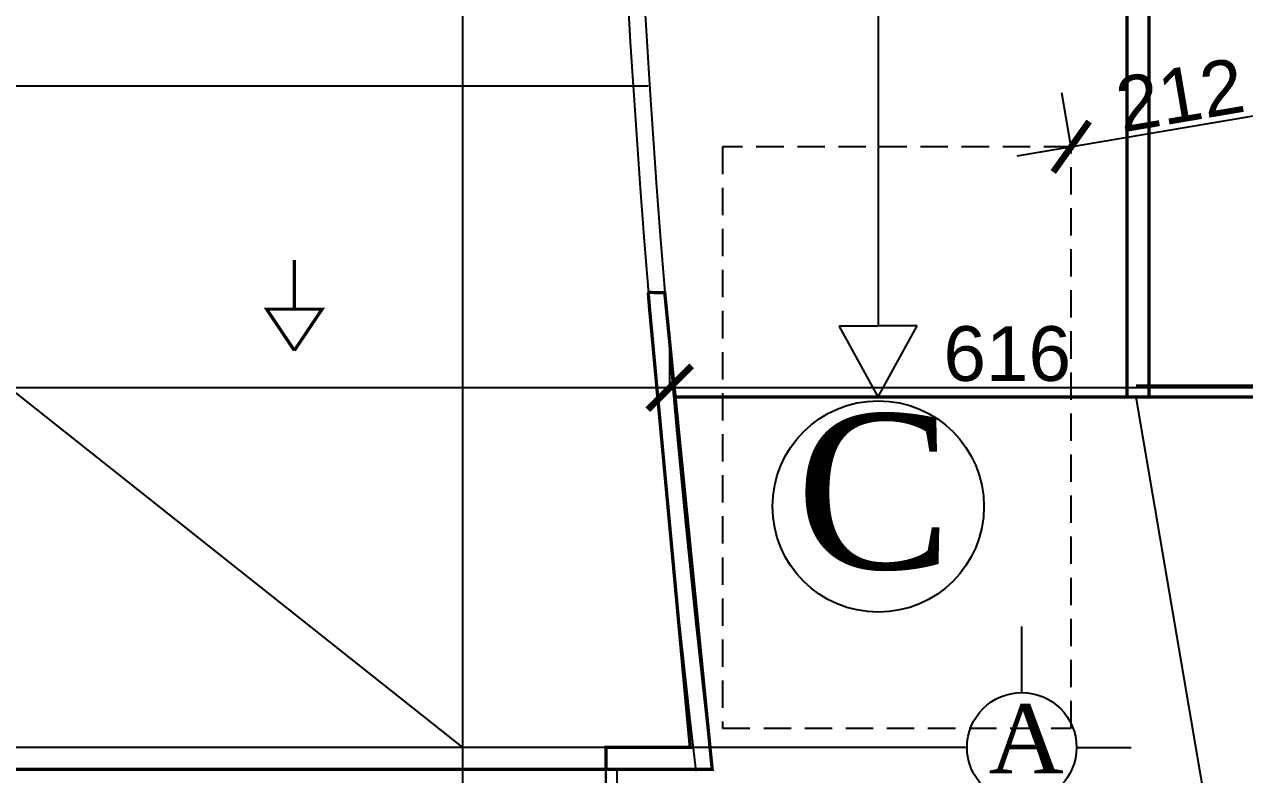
# Model space of a CAD drawing. Extents: x 250879 to 348495, y -51522 to -9360.
# Drawn here: x 264687 to 265801, y -23118 to -22433 of the extents above; entities that cross this region are included whole.
import ezdxf

# ---------------------------------------------------------------- set-up
doc = ezdxf.new("R2010")
doc.units = 0
doc.linetypes.add('DASHED2', pattern=[0.375, 0.25, -0.125])
doc.layers.get('0').update_dxf_attribs({"linetype": 'CONTINUOUS'})
doc.layers.get('DEFPOINTS').update_dxf_attribs({"color": 9, "linetype": 'CONTINUOUS'})
for name, color, linetype in [('AXIS', 1, 'CONTINUOUS'), ('FURNITURE', 4, 'CONTINUOUS'), ('TEXT', 3, 'CONTINUOUS'), ('WALL', 7, 'CONTINUOUS')]:
    doc.layers.add(name, color=color, linetype=linetype)
doc.styles.add('STYLE1', font='sanss___.ttf', dxfattribs={"height": 50})
doc.styles.add('style2', font='romantic.ttf', dxfattribs={"height": 50})
doc.dimstyles.new('style1', dxfattribs={"dimtxt": 50, "dimasz": 40, "dimexe": 50, "dimexo": 3, "dimgap": 5, "dimtad": 1, "dimdec": 0, "dimdsep": 46, "dimtxsty": 'STYLE1', "dimblk1": 'ARCHTICK', "dimblk2": 'ARCHTICK', "dimsah": 1, "dimcen": 2.5, "dimdle": 50, "dimclrd": 3, "dimclre": 3, "dimclrt": 3, "dimadec": 0, "dimazin": 0, "dimtfac": 1, "dimtdec": 0, "dimtmove": 2, "dimatfit": 2, "dimldrblk": 'ARCHTICK', "dimfxl": 1, "dimtolj": 1, "dimtzin": 0, "dimarcsym": 0})

# ---------------------------------------------------------------- blocks, each defined once
blk = doc.blocks.new('_ARCHTICK')
at = {"color": 0, "linetype": 'ByBlock', "const_width": 0.15}
blk.add_lwpolyline([(-0.5, -0.5), (0.5, 0.5)], dxfattribs=at)
blk = doc.blocks.new('*D1117')
at = {"layer": 'DEFPOINTS', "color": 0, "transparency": 16777216}
for p in [(265631.0431999678, -20024.02382612558), (265497.6121421262, -20046.78564357448), (266031.6502241425, -23177.347004551)]:
    blk.add_point(p, dxfattribs=at)
at = {"layer": 'WALL', "color": 3, "lineweight": -2, "transparency": 16777216}
for p, q in [((266173.4892513898, -23203.87317803776), (265622.6352305622, -19974.73583518992)), ((265500.5694215823, -20046.28116541015), (265680.3311909035, -20015.61585671989)), ((266034.6075035986, -23176.84252638667), (266214.3692729198, -23146.17721769642))]:
    blk.add_line(p, q, dxfattribs=at)
at = {"layer": 'WALL', "color": 3, "lineweight": -2, "transparency": 16777216, "xscale": 40, "yscale": 40, "zscale": 40}
for p, rotation in [((265631.0431999678, -20024.02382612558), 99.68081920431923), ((266165.0812819841, -23154.5851871021), 279.6808192043192)]:
    blk.add_blockref('_ARCHTICK', p, dxfattribs=dict(at, rotation=rotation))
at = {"layer": 'WALL', "color": 3, "transparency": 16777216, "insert": (265928.4125552847, -21584.1270889647), "char_height": 50, "attachment_point": 5, "rotation": 279.6808192043193, "style": 'STYLE1'}
blk.add_mtext('\\A1;3176', dxfattribs=at)
blk = doc.blocks.new('*D1155')
at = {"layer": 'DEFPOINTS', "color": 0, "transparency": 16777216}
for p in [(263376.5404165265, -22764.68025359872), (265276.5565023319, -22764.68025359872), (265276.5565023319, -22764.88607938642)]:
    blk.add_point(p, dxfattribs=at)
at = {"layer": 'WALL', "color": 3, "lineweight": -2, "transparency": 16777216}
for p, q in [((263376.5404165265, -22761.68025359872), (263376.5404165265, -22714.68025359872)), ((265276.5565023319, -22761.88607938642), (265276.5565023319, -22714.68025359872)), ((263326.5404165265, -22764.68025359872), (265326.5565023319, -22764.68025359872))]:
    blk.add_line(p, q, dxfattribs=at)
at = {"layer": 'WALL', "color": 3, "lineweight": -2, "transparency": 16777216, "xscale": 40, "yscale": 40, "zscale": 40, "rotation": 180}
blk.add_blockref('_ARCHTICK', (263376.5404165265, -22764.68025359872), dxfattribs=at)
at = {"layer": 'WALL', "color": 3, "lineweight": -2, "transparency": 16777216, "xscale": 40, "yscale": 40, "zscale": 40}
blk.add_blockref('_ARCHTICK', (265276.5565023319, -22764.68025359872), dxfattribs=at)
at = {"layer": 'WALL', "color": 3, "transparency": 16777216, "insert": (264326.5484594292, -22733.92579543686), "char_height": 50, "attachment_point": 5, "style": 'STYLE1'}
blk.add_mtext('\\A1;1900', dxfattribs=at)
blk = doc.blocks.new('*D1156')
at = {"layer": 'DEFPOINTS', "color": 0, "transparency": 16777216}
for p in [(265276.5565023319, -22764.88607938642), (265892.8251871016, -22761.88459893891), (265892.8251871016, -22764.68025359872)]:
    blk.add_point(p, dxfattribs=at)
at = {"layer": 'WALL', "color": 3, "lineweight": -2, "transparency": 16777216}
for p, q in [((265276.5565023319, -22761.88607938642), (265276.5565023319, -22714.68025359872)), ((265226.5565023319, -22764.68025359872), (265942.8251871016, -22764.68025359872)), ((265892.8251871016, -22764.88459893891), (265892.8251871016, -22814.68025359872))]:
    blk.add_line(p, q, dxfattribs=at)
at = {"layer": 'WALL', "color": 3, "lineweight": -2, "transparency": 16777216, "xscale": 40, "yscale": 40, "zscale": 40, "rotation": 180}
blk.add_blockref('_ARCHTICK', (265276.5565023319, -22764.68025359872), dxfattribs=at)
at = {"layer": 'WALL', "color": 3, "lineweight": -2, "transparency": 16777216, "xscale": 40, "yscale": 40, "zscale": 40}
blk.add_blockref('_ARCHTICK', (265892.8251871016, -22764.68025359872), dxfattribs=at)
at = {"layer": 'WALL', "color": 3, "transparency": 16777216, "insert": (265584.6908447167, -22733.89150188405), "char_height": 50, "attachment_point": 5, "style": 'STYLE1'}
blk.add_mtext('\\A1;616', dxfattribs=at)
blk = doc.blocks.new('*D1589')
at = {"layer": 'DEFPOINTS', "color": 0, "transparency": 16777216}
for p in [(265851.9919797056, -22509.0340559558), (265851.9919797056, -22509.0340559558), (265643.0593043945, -22544.67558868042)]:
    blk.add_point(p, dxfattribs=at)
at = {"layer": 'WALL', "color": 3, "lineweight": -2, "transparency": 16777216}
for p, q in [((265851.4875015413, -22506.07677649966), (265843.5840103, -22459.74606502014)), ((265593.7713134589, -22553.08355808611), (265901.2799706413, -22500.6260865501)), ((265642.5548262302, -22541.71830922428), (265634.6513349888, -22495.38759774477))]:
    blk.add_line(p, q, dxfattribs=at)
at = {"layer": 'WALL', "color": 3, "lineweight": -2, "transparency": 16777216, "xscale": 40, "yscale": 40, "zscale": 40}
for p, rotation in [((265851.9919797056, -22509.0340559558), 9.680819204319917), ((265643.0593043945, -22544.67558868042), 189.6808192043199)]:
    blk.add_blockref('_ARCHTICK', p, dxfattribs=dict(at, rotation=rotation))
at = {"layer": 'WALL', "color": 3, "transparency": 16777216, "insert": (265742.4808604066, -22497.28202775672), "char_height": 50, "attachment_point": 5, "rotation": 9.680819204319919, "style": 'STYLE1'}
blk.add_mtext('\\A1;212', dxfattribs=at)

msp = doc.modelspace()

# ---------------------------------------------------------------- linework, layer by layer
at = {"layer": 'AXIS'}
for p, q in [((265087.1936357944, -19874.3920786758), (265087.1936357944, -23524.12586554483)), ((265597.938429223, -23043.21917721981), (265597.938429223, -22982.79052753665)), ((263451.5527404051, -23093.16213682806), (265547.9384617591, -23093.16213682806)), ((265647.938429223, -23093.21917721981), (265697.938429223, -23093.21917721981))]:
    msp.add_line(p, q, dxfattribs=at)
for centre, radius in [((265466.9234580389, -22873.21278173115), 96.51149959070608), ((265597.938429223, -23093.21917721981), 50)]:
    msp.add_circle(centre, radius, dxfattribs=at)
at = {"layer": 'FURNITURE'}
for p, q in [((265087.1936357945, -23093.16213682806), (264326.5572960027, -22489.1711209832)), ((264326.5572960027, -22489.1711209832), (265256.9291737837, -22489.1711209832))]:
    msp.add_line(p, q, dxfattribs=at)
msp.add_lwpolyline([(265218.4215766486, -23113.16213682515), (263434.6930153568, -23113.16213682669)], dxfattribs=at)
at = {"layer": 'WALL', "color": 6, "linetype": 'Continuous'}
for p, q in [((265466.9234580388, -21492.8329642961), (265466.9234580388, -22708.1047985265)), ((265466.9234580388, -22773.16213682793), (265431.3506439538, -22708.1047985265)), ((265431.3506439538, -22708.1047985265), (265466.9234580388, -22708.1047985265)), ((265466.9234580388, -22773.16213682793), (265431.3506439538, -22708.1047985265)), ((265431.3506439538, -22708.1047985265), (265466.9234580388, -22708.1047985265)), ((265466.9234580388, -22773.16213682793), (265502.4962721239, -22708.1047985265)), ((265502.4962721239, -22708.1047985265), (265466.9234580388, -22708.1047985265)), ((265466.9234580388, -22773.16213682793), (265502.4962721239, -22708.1047985265)), ((265502.4962721239, -22708.1047985265), (265466.9234580388, -22708.1047985265)), ((265702.1936357944, -22773.16213682793), (265791.7121883256, -23297.92494135799))]:
    msp.add_line(p, q, dxfattribs=at)
at = {"layer": 'WALL', "color": 6, "linetype": 'Continuous', "const_width": 3}
for points in [[(265714.0494101658, -22413.65508985626), (265714.0494101658, -22773.90196925529), (265714.0494101659, -21705.30039381493), (265639.1593327586, -21280.3868368799, 0.3639919776887062), (265422.4986938072, -21098.57279672329), (265214.0494101658, -21098.57279672329)], [(265694.0494101658, -22773.90196925529), (265694.0494101659, -21707.04939321844), (265619.4629110358, -21283.85828777479, 0.3639919776887085), (265422.4986938072, -21118.57279672329), (265214.0494101658, -21118.57279672329)]]:
    msp.add_lwpolyline(points, format="xyb", dxfattribs=at)
at = {"layer": 'WALL', "linetype": 'DASHED2', "ltscale": 100}
msp.add_lwpolyline([(265643.0593043945, -22544.67558868043), (265324.7994491896, -22544.67558868043), (265324.7994491896, -23075.73709539883), (265643.0593043945, -23075.73709539883)], close=True, dxfattribs=at)
at = {"layer": 'WALL', "linetype": 'Continuous', "const_width": 3}
for points in [[(264933.7827832015, -22648.10735453764), (264933.7827832015, -22692.99755056208)], [(264933.7827832015, -22648.10735453764), (264933.7827832015, -22692.99755056208)], [(264933.7827832015, -22648.10735453764), (264933.7827832015, -22692.99755056208)], [(264933.7827832015, -22648.10735453764), (264933.7827832015, -22692.99755056208)], [(264933.7827832014, -22648.10735453764), (264933.7827832014, -22692.99755056208)], [(264933.7827832014, -22648.10735453764), (264933.7827832014, -22692.99755056208)], [(264933.7827832014, -22648.10735453764), (264933.7827832014, -22692.99755056208)], [(264933.7827832014, -22648.10735453764), (264933.7827832014, -22692.99755056208)], [(265218.4215766486, -23113.16213682515), (265315.2704788757, -23113.1621368244), (265271.9895282752, -22677.99755055857), (265256.885403541, -22677.70217893399)], [(265256.885403541, -22677.70217893399), (265258.1359095221, -22692.99755056208)], [(264933.7827832015, -22730.74094620981), (264908.4492708047, -22692.99755056208), (264933.7827832015, -22692.99755056208)], [(264933.7827832015, -22730.74094620981), (264908.4492708047, -22692.99755056208), (264933.7827832015, -22692.99755056208)], [(264933.7827832015, -22730.74094620981), (264959.1162955983, -22692.99755056208), (264933.7827832015, -22692.99755056208)], [(264933.7827832015, -22730.74094620981), (264959.1162955983, -22692.99755056208), (264933.7827832015, -22692.99755056208)], [(265258.1359095221, -22692.99755056208), (265295.2704788756, -23093.16213682448), (265218.4215766486, -23093.16213682483), (265218.4215766486, -23113.16213682483)], [(265218.256990383, -23113.16213682515), (264326.5572960027, -23113.16213682592)]]:
    msp.add_lwpolyline(points, dxfattribs=at)
at = {"layer": 'WALL', "color": 6, "linetype": 'Continuous', "const_width": 3}
for points in [[(265281.4544844945, -22773.16213682793), (265742.4884704402, -22773.16213682793)], [(265702.1936357944, -22763.16213682793), (265907.4382623002, -22763.16213682793)], [(265702.1936357944, -22773.16213682793), (265909.1888533777, -22773.16213682793)]]:
    msp.add_lwpolyline(points, dxfattribs=at)
at = {"layer": 'WALL', "linetype": 'Continuous'}
msp.add_lwpolyline([(265228.256990383, -23113.16213682806), (265228.256990383, -23234.22549141667), (265107.1936357944, -23234.22549141661)], dxfattribs=at)
msp.add_lwpolyline([(265218.256990383, -23224.22549141667), (265218.256990383, -23113.16213682815), (265218.256990383, -23224.22549141667), (265107.1936357945, -23224.22549141661)], close=True, dxfattribs=at)
for radius in [12071.32524790207, 12056.32524790207]:
    msp.add_arc((277288.6908381124, -21701.71487099519), radius, 173.1926785927309, 186.7230974224074, dxfattribs=at)

# ---------------------------------------------------------------- texts
at = {"layer": 'TEXT', "attachment_point": 1, "style": 'style2'}
for s, insert, char_height, width in [('C', (265391.6357445089, -22788.44084157151), 141.75, 541.0366650000001), ('A', (265567.6028121824, -23053.82152977659), 63, 240.46074)]:
    msp.add_mtext(s, dxfattribs=dict(at, insert=insert, char_height=char_height, width=width))

# ---------------------------------------------------------------- dimensions: what is measured, and where the dimension line sits
at = {"layer": 'WALL'}
for p1, p2, distance, picture, middle in [((266031.6502241425, -23177.34700455099), (265497.6121421262, -20046.78564357448), -135.35858868322458, '*D1117', (265928.4125552847, -21584.1270889647)), ((265643.0593043945, -22544.67558868043), (265851.9919797057, -22509.0340559558), 1.9575830712187675e-11, '*D1589', (265742.4808604066, -22497.28202775672))]:
    dim = msp.add_aligned_dim(p1=p1, p2=p2, distance=distance, dimstyle='style1', dxfattribs=at)
    dim.commit()
    dim.dimension.update_dxf_attribs({"geometry": picture, "text_midpoint": middle})
for base, p1, p2, picture, middle in [((265276.5565023319, -22764.68025359872), (263376.5404165265, -22764.68025359872), (265276.5565023319, -22764.88607938642), '*D1155', (264326.5484594292, -22733.92579543686)), ((265892.8251871016, -22764.68025359872), (265276.5565023319, -22764.88607938642), (265892.8251871016, -22761.88459893891), '*D1156', (265584.6908447167, -22733.89150188405))]:
    dim = msp.add_linear_dim(base=base, p1=p1, p2=p2, dimstyle='style1', dxfattribs=at)
    dim.commit()
    dim.dimension.update_dxf_attribs({"geometry": picture, "text_midpoint": middle})

doc.saveas('drawing.dxf')
